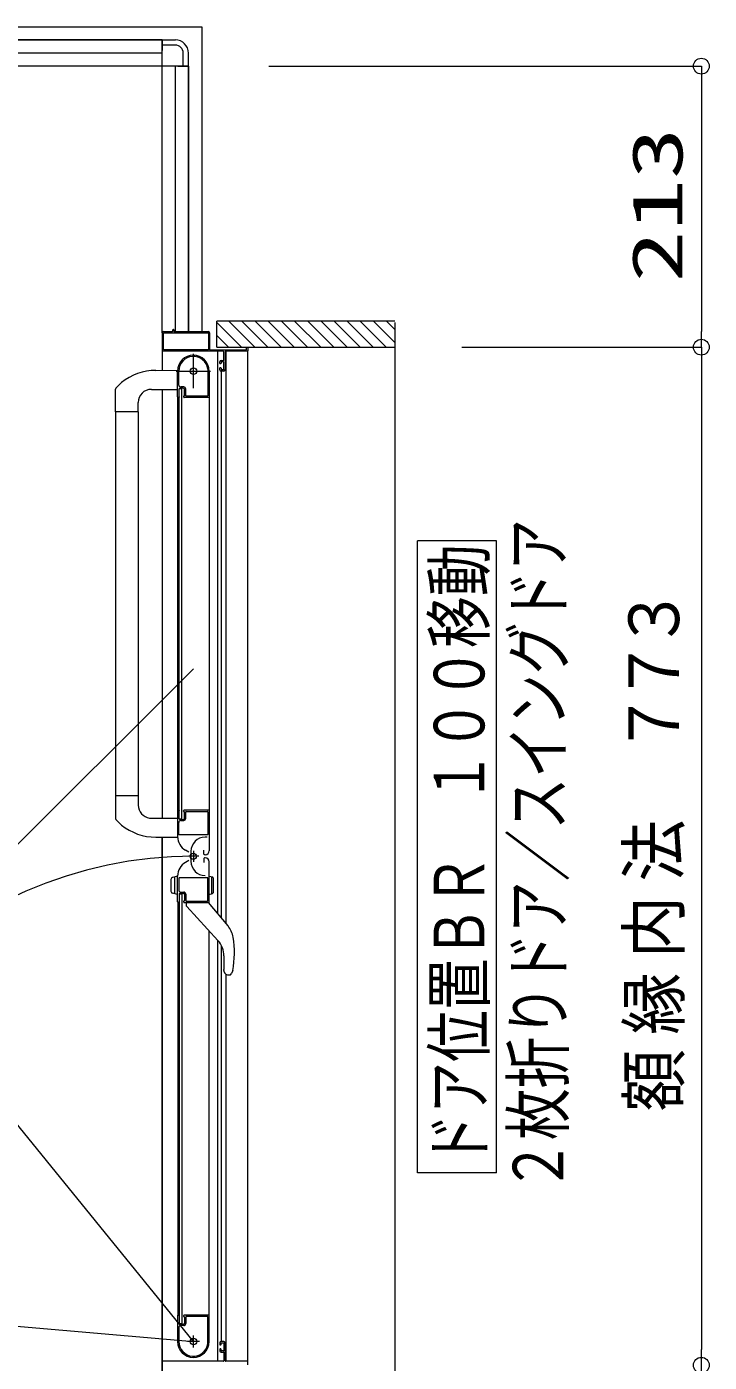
# Model space of a CAD drawing. Units: millimetres on the paper. Extents: x -305 to 305, y -152 to 152.
# Drawn here: x -158.6 to -132.7, y 25.9 to 76.6 of the extents above; entities that cross this region are included whole.
import ezdxf
from ezdxf.enums import TextEntityAlignment as Align

# ---------------------------------------------------------------- set-up
doc = ezdxf.new("R2010")
doc.units = ezdxf.units.MM
doc.linetypes.add('LONG_CHAIN', pattern=[21, 18, -1, 1, -1])
doc.linetypes.add('LONG_DOUBLE_CHAIN', pattern=[21.8, 18, -1, 0.6, -0.6, 0.6, -1])
doc.layers.add('0-0_0', color=7, linetype='Continuous', lineweight=9)
doc.layers.add('0-1_VIEW0001', color=7, linetype='Continuous', lineweight=9)
doc.styles.add('ＭＳ ゴシック', font='')
doc.styles.get('ＭＳ ゴシック').set_extended_font_data('MS Gothic')

# ---------------------------------------------------------------- blocks, each defined once
blk = doc.blocks.new('_ORIGIN')
at = {"layer": '0-0_0'}
blk.add_line((0, 0), (-1, 0), dxfattribs=at)
blk.add_circle((0, 0), 0.5, dxfattribs=at)

msp = doc.modelspace()

# ---------------------------------------------------------------- linework, layer by layer
at = {"layer": '0-1_VIEW0001'}
for p, q in [((-233.434, 76.073), (-153.434, 76.073)), ((-153.434, 76.073), (-233.434, 76.073)), ((-153.434, 76.073), (-153.434, 75.673)), ((-153.434, 76.073), (-152.934, 76.073)), ((-153.434, 64.948), (-153.434, 76.073)), ((-153.434, 75.573), (-233.434, 75.573)), ((-152.934, 75.873), (-153.434, 75.873)), ((-152.634, 75.073), (-152.634, 75.573)), ((-152.434, 75.073), (-152.434, 75.573)), ((-152.434, 75.073), (-234.434, 75.073)), ((-152.934, 64.998), (-152.934, 75.073)), ((-152.834, 75.073), (-152.434, 75.073)), ((-152.434, 75.073), (-152.434, 64.998)), ((-152.434, 64.998), (-152.434, 75.073)), ((-149.394, 75.073), (-132.983, 75.073)), ((-132.983, 74.473), (-132.983, 65.003)), ((-153.434, 64.95), (-153.434, 63.524)), ((-153.389, 64.313), (-153.389, 64.938)), ((-153.384, 64.998), (-153.049, 64.998)), ((-153.374, 64.953), (-151.694, 64.953)), ((-153.034, 65.013), (-153.034, 65.063)), ((-153.024, 65.073), (-153.004, 65.073)), ((-152.994, 65.063), (-152.994, 65.013)), ((-152.979, 64.998), (-151.684, 64.998)), ((-151.679, 64.938), (-151.679, 64.313)), ((-151.634, 64.948), (-151.634, 64.313)), ((-144.609, 65.398), (-151.359, 65.398)), ((-151.359, 64.399), (-151.359, 65.398)), ((-150.41, 64.398), (-151.359, 65.348)), ((-149.91, 64.398), (-150.909, 65.398)), ((-149.41, 64.398), (-150.409, 65.398)), ((-148.91, 64.398), (-149.909, 65.398)), ((-148.409, 64.398), (-149.409, 65.398)), ((-147.909, 64.398), (-148.909, 65.398)), ((-147.409, 64.398), (-148.409, 65.398)), ((-146.909, 64.398), (-147.909, 65.398)), ((-146.409, 64.398), (-147.409, 65.398)), ((-145.909, 64.398), (-146.909, 65.398)), ((-145.414, 64.398), (-146.414, 65.398)), ((-144.919, 64.398), (-145.919, 65.398)), ((-144.609, 64.583), (-145.424, 65.398)), ((-144.609, 65.078), (-144.929, 65.398)), ((-144.609, 65.347), (-144.609, 24.748)), ((-150.91, 64.398), (-151.359, 64.848)), ((-151.114, 64.248), (-153.409, 64.248)), ((-151.694, 64.298), (-153.374, 64.298)), ((-151.619, 64.298), (-150.249, 64.298)), ((-144.609, 64.398), (-151.359, 64.398)), ((-151.328, 42.903), (-151.328, 64.248)), ((-151.199, 63.898), (-151.114, 63.898)), ((-151.099, 63.913), (-151.099, 64.233)), ((-151.049, 64.233), (-151.049, 63.548)), ((-150.199, 64.248), (-151.034, 64.248)), ((-151.011, 42.519), (-151.011, 64.248)), ((-150.234, 64.313), (-150.234, 64.383)), ((-150.184, 64.383), (-150.184, 64.263)), ((-150.184, 25.898), (-150.184, 64.248)), ((-142.069, 64.403), (-132.983, 64.403)), ((-153.677, 63.523), (-152.859, 63.526)), ((-152.849, 62.513), (-152.849, 63.498)), ((-152.804, 62.968), (-152.804, 63.498)), ((-151.699, 63.572), (-151.699, 62.558)), ((-151.649, 63.499), (-151.649, 46.823)), ((-151.249, 63.793), (-151.249, 63.848)), ((-151.249, 63.548), (-151.249, 63.613)), ((-151.214, 63.778), (-151.234, 63.778)), ((-151.234, 63.628), (-151.214, 63.628)), ((-151.199, 63.838), (-151.199, 63.793)), ((-151.199, 63.613), (-151.199, 63.568)), ((-151.099, 63.498), (-151.199, 63.498)), ((-151.188, 42.733), (-151.188, 63.498)), ((-151.114, 63.853), (-151.184, 63.853)), ((-151.184, 63.553), (-151.114, 63.553)), ((-151.099, 63.568), (-151.099, 63.838)), ((-132.983, 63.803), (-132.983, 26.348)), ((-154.973, 63.061), (-155.172, 62.877)), ((-152.614, 62.893), (-152.729, 62.893)), ((-155.199, 61.948), (-155.199, 62.808)), ((-153.844, 62.803), (-152.849, 62.803)), ((-153.434, 62.798), (-153.434, 46.524)), ((-152.834, 46.823), (-152.834, 62.498)), ((-152.808, 62.498), (-152.834, 62.498)), ((-152.786, 62.52), (-152.795, 62.505)), ((-152.684, 62.823), (-152.784, 62.823)), ((-152.784, 46.498), (-152.784, 62.823)), ((-152.634, 62.848), (-152.759, 62.848)), ((-152.684, 46.498), (-152.684, 62.823)), ((-152.624, 62.527), (-152.624, 62.533)), ((-152.614, 62.505), (-152.622, 62.52)), ((-151.659, 62.498), (-152.601, 62.498)), ((-152.584, 62.573), (-152.584, 62.798)), ((-152.539, 62.558), (-152.539, 62.818)), ((-151.709, 62.548), (-152.529, 62.548)), ((-155.199, 61.948), (-155.199, 46.512)), ((-154.344, 61.948), (-155.199, 61.948)), ((-154.349, 61.948), (-154.349, 47.374)), ((-154.344, 61.948), (-154.344, 62.303)), ((-140.755, 57.048), (-143.755, 57.048)), ((-143.755, 33.048), (-143.755, 57.048)), ((-140.755, 33.048), (-140.755, 57.048)), ((-154.344, 47.374), (-155.199, 47.374)), ((-154.344, 47.374), (-154.344, 47.019)), ((-152.849, 46.808), (-152.849, 45.822)), ((-152.834, 46.823), (-152.808, 46.823)), ((-152.795, 46.816), (-152.786, 46.802)), ((-152.624, 46.788), (-152.624, 46.794)), ((-152.622, 46.802), (-152.614, 46.816)), ((-151.649, 46.823), (-152.601, 46.823)), ((-152.584, 46.523), (-152.584, 46.748)), ((-152.539, 46.508), (-152.539, 46.758)), ((-152.524, 46.773), (-151.709, 46.773)), ((-151.699, 46.763), (-151.699, 45.903)), ((-151.649, 46.854), (-151.649, 45.284)), ((-154.974, 46.261), (-155.172, 46.444)), ((-153.914, 46.524), (-152.859, 46.524)), ((-152.804, 45.908), (-152.804, 46.358)), ((-152.784, 46.498), (-152.684, 46.498)), ((-152.759, 46.473), (-152.634, 46.473)), ((-152.729, 46.433), (-152.614, 46.433)), ((-153.677, 45.798), (-152.859, 45.796)), ((-153.434, 45.798), (-153.434, 25.198)), ((-153.434, 19.073), (-153.434, 45.798)), ((-151.709, 45.893), (-152.789, 45.893)), ((-151.723, 45.803), (-151.803, 45.803)), ((-152.419, 45.227), (-152.549, 45.302)), ((-152.343, 45.263), (-152.343, 44.883)), ((-151.854, 45.158), (-151.854, 45.308)), ((-152.419, 44.919), (-152.549, 44.844)), ((-151.854, 44.988), (-151.854, 44.838)), ((-151.799, 45.133), (-151.829, 45.133)), ((-151.799, 45.013), (-151.829, 45.013)), ((-151.649, 43.293), (-151.649, 44.863)), ((-153.099, 44.198), (-153.099, 43.747)), ((-152.849, 44.323), (-153.044, 44.27)), ((-152.949, 43.649), (-152.949, 44.296)), ((-152.849, 43.338), (-152.849, 44.324)), ((-152.804, 44.238), (-152.804, 43.788)), ((-151.709, 44.253), (-152.789, 44.253)), ((-151.699, 43.383), (-151.699, 44.243)), ((-151.549, 43.649), (-151.549, 44.296)), ((-151.499, 44.256), (-151.499, 43.69)), ((-152.849, 43.623), (-153.044, 43.675)), ((-152.784, 43.648), (-152.784, 27.323)), ((-152.784, 43.648), (-152.684, 43.648)), ((-152.759, 43.673), (-152.634, 43.673)), ((-152.729, 43.713), (-152.614, 43.713)), ((-152.684, 43.648), (-152.684, 27.323)), ((-152.584, 43.623), (-152.584, 43.398)), ((-152.539, 43.638), (-152.539, 43.388)), ((-151.649, 43.623), (-151.525, 43.656)), ((-152.834, 43.323), (-152.834, 27.648)), ((-152.834, 43.323), (-152.808, 43.323)), ((-152.795, 43.33), (-152.786, 43.345)), ((-152.624, 43.358), (-152.624, 43.352)), ((-152.622, 43.345), (-152.614, 43.33)), ((-152.601, 43.323), (-151.659, 43.323)), ((-152.524, 43.373), (-151.709, 43.373)), ((-152.524, 43.323), (-152.524, 43.232)), ((-152.495, 43.161), (-151.317, 41.873)), ((-150.936, 42.428), (-151.674, 43.323)), ((-151.649, 26.648), (-151.649, 42.236)), ((-151.328, 25.898), (-151.328, 41.885)), ((-151.188, 26.648), (-151.188, 41.688)), ((-151.09, 41.289), (-151.09, 40.77)), ((-151.029, 40.609), (-151.027, 40.606)), ((-151.011, 25.898), (-151.011, 40.573)), ((-150.952, 40.573), (-150.87, 40.573)), ((-150.828, 40.587), (-150.8, 40.621)), ((-150.828, 40.587), (-150.828, 40.586)), ((-150.756, 40.736), (-150.8, 40.621)), ((-140.755, 33.048), (-143.755, 33.048)), ((-152.849, 27.633), (-152.849, 26.648)), ((-152.808, 27.648), (-152.834, 27.648)), ((-152.786, 27.627), (-152.795, 27.641)), ((-152.624, 27.619), (-152.624, 27.613)), ((-152.614, 27.641), (-152.622, 27.627)), ((-151.659, 27.648), (-152.601, 27.648)), ((-152.584, 27.573), (-152.584, 27.348)), ((-152.539, 27.588), (-152.539, 27.328)), ((-151.709, 27.598), (-152.529, 27.598)), ((-151.699, 26.574), (-151.699, 27.588)), ((-152.804, 27.178), (-152.804, 26.648)), ((-152.684, 27.323), (-152.784, 27.323)), ((-152.634, 27.298), (-152.759, 27.298)), ((-152.614, 27.253), (-152.729, 27.253)), ((-151.249, 26.598), (-151.249, 26.533)), ((-151.234, 26.518), (-151.214, 26.518)), ((-151.099, 26.648), (-151.199, 26.648)), ((-151.199, 26.533), (-151.199, 26.578)), ((-151.184, 26.593), (-151.114, 26.593)), ((-151.099, 26.578), (-151.099, 26.308)), ((-151.049, 25.913), (-151.049, 26.598)), ((-151.114, 25.898), (-153.409, 25.898)), ((-151.249, 26.353), (-151.249, 26.298)), ((-151.214, 26.368), (-151.234, 26.368)), ((-151.199, 26.308), (-151.199, 26.353)), ((-151.199, 26.248), (-151.114, 26.248)), ((-151.114, 26.293), (-151.184, 26.293)), ((-151.099, 26.233), (-151.099, 25.913)), ((-150.199, 25.898), (-151.034, 25.898)), ((-150.184, 25.763), (-150.184, 25.883))]:
    msp.add_line(p, q, dxfattribs=at)
at = {"layer": '0-1_VIEW0001', "linetype": 'LONG_CHAIN'}
for p, q in [((-152.249, 62.848), (-152.249, 64.148)), ((-152.899, 63.498), (-151.599, 63.498)), ((-152.249, 45.286), (-152.249, 44.861)), ((-152.037, 45.073), (-152.428, 45.073)), ((-152.249, 26.418), (-152.249, 26.878)), ((-152.019, 26.648), (-152.479, 26.648))]:
    msp.add_line(p, q, dxfattribs=at)
at = {"layer": '0-1_VIEW0001', "linetype": 'LONG_DOUBLE_CHAIN'}
for p, q in [((-152.249, 52.195), (-163.01, 41.434)), ((-152.249, 26.648), (-163.01, 39.908)), ((-168.114, 28.036), (-152.249, 26.648))]:
    msp.add_line(p, q, dxfattribs=at)
msp.add_lwpolyline([(-234.934, 76.573), (-151.934, 76.573), (-151.934, 64.998)], dxfattribs=at)
at = {"layer": '0-1_VIEW0001'}
for points in [[(-151.649, 43.623), (-151.649, 44.323), (-151.525, 44.289)], [(-151.082, 40.709), (-151.083, 40.713), (-151.084, 40.717), (-151.085, 40.721), (-151.086, 40.726), (-151.087, 40.73), (-151.087, 40.734), (-151.088, 40.738), (-151.089, 40.743), (-151.089, 40.747), (-151.09, 40.752), (-151.09, 40.754), (-151.09, 40.756), (-151.09, 40.758), (-151.09, 40.76), (-151.09, 40.762), (-151.09, 40.764), (-151.09, 40.767), (-151.09, 40.769), (-151.09, 40.771), (-151.09, 40.773)], [(-151.029, 40.609), (-151.03, 40.61), (-151.031, 40.611), (-151.032, 40.612), (-151.033, 40.613), (-151.034, 40.614), (-151.035, 40.616), (-151.036, 40.617), (-151.037, 40.618), (-151.038, 40.62), (-151.039, 40.621), (-151.04, 40.622), (-151.041, 40.624), (-151.042, 40.625), (-151.043, 40.627), (-151.044, 40.628), (-151.045, 40.63), (-151.046, 40.631), (-151.047, 40.633), (-151.049, 40.635), (-151.051, 40.638), (-151.053, 40.641), (-151.054, 40.644), (-151.056, 40.647), (-151.058, 40.651), (-151.06, 40.654), (-151.062, 40.658), (-151.064, 40.661), (-151.066, 40.665), (-151.068, 40.669), (-151.069, 40.673), (-151.071, 40.677), (-151.073, 40.68), (-151.074, 40.684), (-151.076, 40.688), (-151.077, 40.692), (-151.078, 40.696), (-151.08, 40.7), (-151.081, 40.705), (-151.082, 40.709)], [(-150.87, 40.573), (-150.868, 40.573), (-150.866, 40.574), (-150.864, 40.574), (-150.861, 40.574), (-150.859, 40.574), (-150.857, 40.575), (-150.855, 40.575), (-150.853, 40.575), (-150.85, 40.576), (-150.848, 40.576), (-150.846, 40.577), (-150.844, 40.578), (-150.842, 40.578), (-150.839, 40.579), (-150.837, 40.58), (-150.835, 40.581), (-150.833, 40.582), (-150.831, 40.583), (-150.83, 40.585), (-150.828, 40.586)]]:
    msp.add_lwpolyline(points, dxfattribs=at)
for centre, radius in [((-152.249, 63.498), 0.125), ((-152.249, 45.073), 0.113), ((-152.249, 26.648), 0.125)]:
    msp.add_circle(centre, radius, dxfattribs=at)
for centre, radius, start, end in [((-152.934, 75.573), 0.5, 0, 90), ((-152.934, 75.573), 0.3, 0, 90), ((-153.384, 64.948), 0.05, 90, 180), ((-153.374, 64.938), 0.015, 90, 180), ((-153.049, 65.013), 0.015, 270, 0), ((-153.024, 65.063), 0.01, 90, 180), ((-153.004, 65.063), 0.01, 0, 90), ((-152.979, 65.013), 0.015, 180, 270), ((-151.694, 64.938), 0.015, 0, 90), ((-151.684, 64.948), 0.05, 0, 90), ((-153.409, 64.273), 0.025, 180, 270), ((-153.374, 64.313), 0.015, 180, 270), ((-152.249, 63.498), 0.6, 0, 180), ((-152.249, 63.498), 0.555, 7.7671, 180), ((-151.694, 64.313), 0.015, 270, 0), ((-151.619, 64.313), 0.015, 180, 270), ((-151.199, 63.848), 0.05, 90, 180), ((-151.114, 64.233), 0.015, 0, 90), ((-151.114, 63.913), 0.015, 270, 0), ((-151.034, 64.233), 0.015, 90, 180), ((-150.249, 64.313), 0.015, 270, 0), ((-150.219, 64.383), 0.015, 90, 180), ((-150.199, 64.383), 0.015, 0, 90), ((-150.199, 64.263), 0.015, 270, 0), ((-153.67, 61.453), 2.07, 90.2, 129.0242), ((-151.709, 63.572), 0.01, 0, 7.7671), ((-151.234, 63.793), 0.015, 180, 270), ((-151.234, 63.613), 0.015, 90, 180), ((-151.199, 63.548), 0.05, 180, 270), ((-151.214, 63.793), 0.015, 270, 0), ((-151.214, 63.613), 0.015, 0, 90), ((-151.184, 63.838), 0.015, 90, 180), ((-151.184, 63.568), 0.015, 180, 270), ((-151.114, 63.838), 0.015, 0, 90), ((-151.114, 63.568), 0.015, 270, 0), ((-151.099, 63.548), 0.05, 270, 0), ((-152.729, 62.968), 0.075, 180, 270), ((-152.614, 62.818), 0.075, 0, 90), ((-155.099, 62.808), 0.1, 136.5276, 180), ((-153.844, 62.303), 0.5, 90, 180), ((-152.834, 62.513), 0.015, 180, 270), ((-152.808, 62.513), 0.015, 270, 329.0362), ((-152.799, 62.527), 0.015, 329.0362, 0), ((-152.759, 62.823), 0.025, 90, 180), ((-152.634, 62.798), 0.05, 0, 90), ((-152.609, 62.533), 0.015, 90, 180), ((-152.609, 62.527), 0.015, 180, 210.9638), ((-152.601, 62.513), 0.015, 210.9638, 270), ((-152.609, 62.573), 0.025, 270, 0), ((-152.529, 62.558), 0.01, 180, 270), ((-151.709, 62.558), 0.01, 270, 0), ((-151.659, 62.508), 0.01, 270, 0), ((-153.844, 47.019), 0.5, 180, 262.0444), ((-152.834, 46.808), 0.015, 90, 180), ((-152.808, 46.808), 0.015, 30.9638, 90), ((-152.799, 46.794), 0.015, 0, 30.9638), ((-152.609, 46.794), 0.015, 149.0362, 180), ((-152.609, 46.788), 0.015, 180, 270), ((-152.601, 46.808), 0.015, 90, 149.0362), ((-152.609, 46.748), 0.025, 0, 90), ((-152.524, 46.758), 0.015, 90, 180), ((-151.709, 46.763), 0.01, 0, 90), ((-151.659, 46.813), 0.01, 0, 90), ((-155.099, 46.513), 0.1, 180, 223.4724), ((-153.67, 47.868), 2.07, 230.9419, 269.8), ((-152.729, 46.358), 0.075, 90, 180), ((-152.759, 46.498), 0.025, 180, 270), ((-152.634, 46.523), 0.05, 270, 0), ((-152.614, 46.508), 0.075, 270, 0), ((-152.249, 45.822), 0.6, 180, 240), ((-152.789, 45.908), 0.015, 180, 270), ((-151.803, 45.263), 0.54, 90, 180), ((-151.709, 45.903), 0.01, 270, 0), ((-151.829, 45.158), 0.025, 180, 270), ((-151.799, 45.283), 0.15, 270, 0), ((-152.249, 44.324), 0.6, 120, 180), ((-151.803, 44.883), 0.54, 180, 270), ((-151.829, 44.988), 0.025, 90, 180), ((-151.799, 44.863), 0.15, 0, 90), ((-153.024, 44.198), 0.075, 105, 180), ((-152.789, 44.238), 0.015, 90, 180), ((-151.709, 44.243), 0.01, 0, 90), ((-151.534, 44.256), 0.035, 0, 75), ((-153.024, 43.747), 0.075, 180, 255), ((-152.729, 43.788), 0.075, 180, 270), ((-152.759, 43.648), 0.025, 90, 180), ((-152.634, 43.623), 0.05, 0, 90), ((-152.614, 43.638), 0.075, 0, 90), ((-151.534, 43.69), 0.035, 285, 0), ((-152.834, 43.338), 0.015, 180, 270), ((-152.808, 43.338), 0.015, 270, 329.0362), ((-152.799, 43.352), 0.015, 329.0362, 0), ((-152.609, 43.358), 0.015, 90, 180), ((-152.609, 43.352), 0.015, 180, 210.9638), ((-152.601, 43.338), 0.015, 210.9638, 270), ((-152.609, 43.398), 0.025, 270, 0), ((-152.524, 43.388), 0.015, 180, 270), ((-152.424, 43.232), 0.1, 180, 222.4362), ((-151.709, 43.383), 0.01, 270, 0), ((-151.659, 43.333), 0.01, 270, 0), ((-151.631, 41.855), 0.9, 9.2884, 39.5), ((-151.955, 41.289), 0.865, 0, 42.4362), ((-154.364, 41.408), 3.67, 349.4547, 9.2884), ((-150.952, 40.673), 0.1, 221.8103, 270), ((-152.834, 27.633), 0.015, 90, 180), ((-152.808, 27.633), 0.015, 30.9638, 90), ((-152.799, 27.619), 0.015, 0, 30.9638), ((-152.609, 27.619), 0.015, 149.0362, 180), ((-152.609, 27.613), 0.015, 180, 270), ((-152.601, 27.633), 0.015, 90, 149.0362), ((-152.609, 27.573), 0.025, 0, 90), ((-152.529, 27.588), 0.01, 90, 180), ((-151.709, 27.588), 0.01, 0, 90), ((-151.659, 27.638), 0.01, 0, 90), ((-152.729, 27.178), 0.075, 90, 180), ((-152.759, 27.323), 0.025, 180, 270), ((-152.634, 27.348), 0.05, 270, 0), ((-152.614, 27.328), 0.075, 270, 0), ((-152.249, 26.648), 0.6, 180, 0), ((-152.249, 26.648), 0.555, 180, 352.2329), ((-151.709, 26.574), 0.01, 352.2329, 0), ((-151.664, 26.748), 0.015, 0, 2.6935), ((-151.199, 26.598), 0.05, 90, 180), ((-151.234, 26.533), 0.015, 180, 270), ((-151.214, 26.533), 0.015, 270, 0), ((-151.184, 26.578), 0.015, 90, 180), ((-151.114, 26.578), 0.015, 0, 90), ((-151.099, 26.598), 0.05, 0, 90), ((-153.409, 25.873), 0.025, 90, 180), ((-151.234, 26.353), 0.015, 90, 180), ((-151.199, 26.298), 0.05, 180, 270), ((-151.214, 26.353), 0.015, 0, 90), ((-151.184, 26.308), 0.015, 180, 270), ((-151.114, 26.308), 0.015, 270, 0), ((-151.114, 26.233), 0.015, 0, 90), ((-151.114, 25.913), 0.015, 270, 0), ((-151.034, 25.913), 0.015, 180, 270), ((-150.199, 25.883), 0.015, 0, 90)]:
    msp.add_arc(centre, radius, start, end, dxfattribs=at)
at = {"layer": '0-1_VIEW0001', "linetype": 'LONG_DOUBLE_CHAIN'}
msp.add_arc((-152.249, 29.148), 15.925, 90, 183.9973, dxfattribs=at)

# ---------------------------------------------------------------- block references
at = {"layer": '0-1_VIEW0001', "xscale": 0.6, "yscale": 0.6}
for p, rotation in [((-132.983, 75.073), 90), ((-132.983, 64.403), 270), ((-132.983, 64.403), 90), ((-132.984, 25.748), 90), ((-132.983, 25.748), 270)]:
    msp.add_blockref('_ORIGIN', p, dxfattribs=dict(at, rotation=rotation))

# ---------------------------------------------------------------- texts
at = {"layer": '0-1_VIEW0001', "style": 'ＭＳ ゴシック'}
for s, width, p in [('213', 1.5, (-133.122, 66.864)), ('２枚折りドア／スイングドア', 0.75, (-137.638, 32.333)), ('ドア位置ＢＲ\u3000１００移動', 0.75, (-140.635, 33.333)), ('３', 0.9, (-133.249, 52.927)), ('７', 0.9, (-133.249, 50.939)), ('７', 0.9, (-133.249, 48.951)), ('法', 0.9, (-133.249, 44.111)), ('内', 0.9, (-133.249, 41.203)), ('縁', 0.9, (-133.249, 38.295)), ('額', 0.9, (-133.249, 35.387))]:
    msp.add_text(s, height=1.921, rotation=90, dxfattribs=dict(at, width=width)).set_placement(p, align=Align.BOTTOM_LEFT)

doc.saveas('drawing.dxf')
